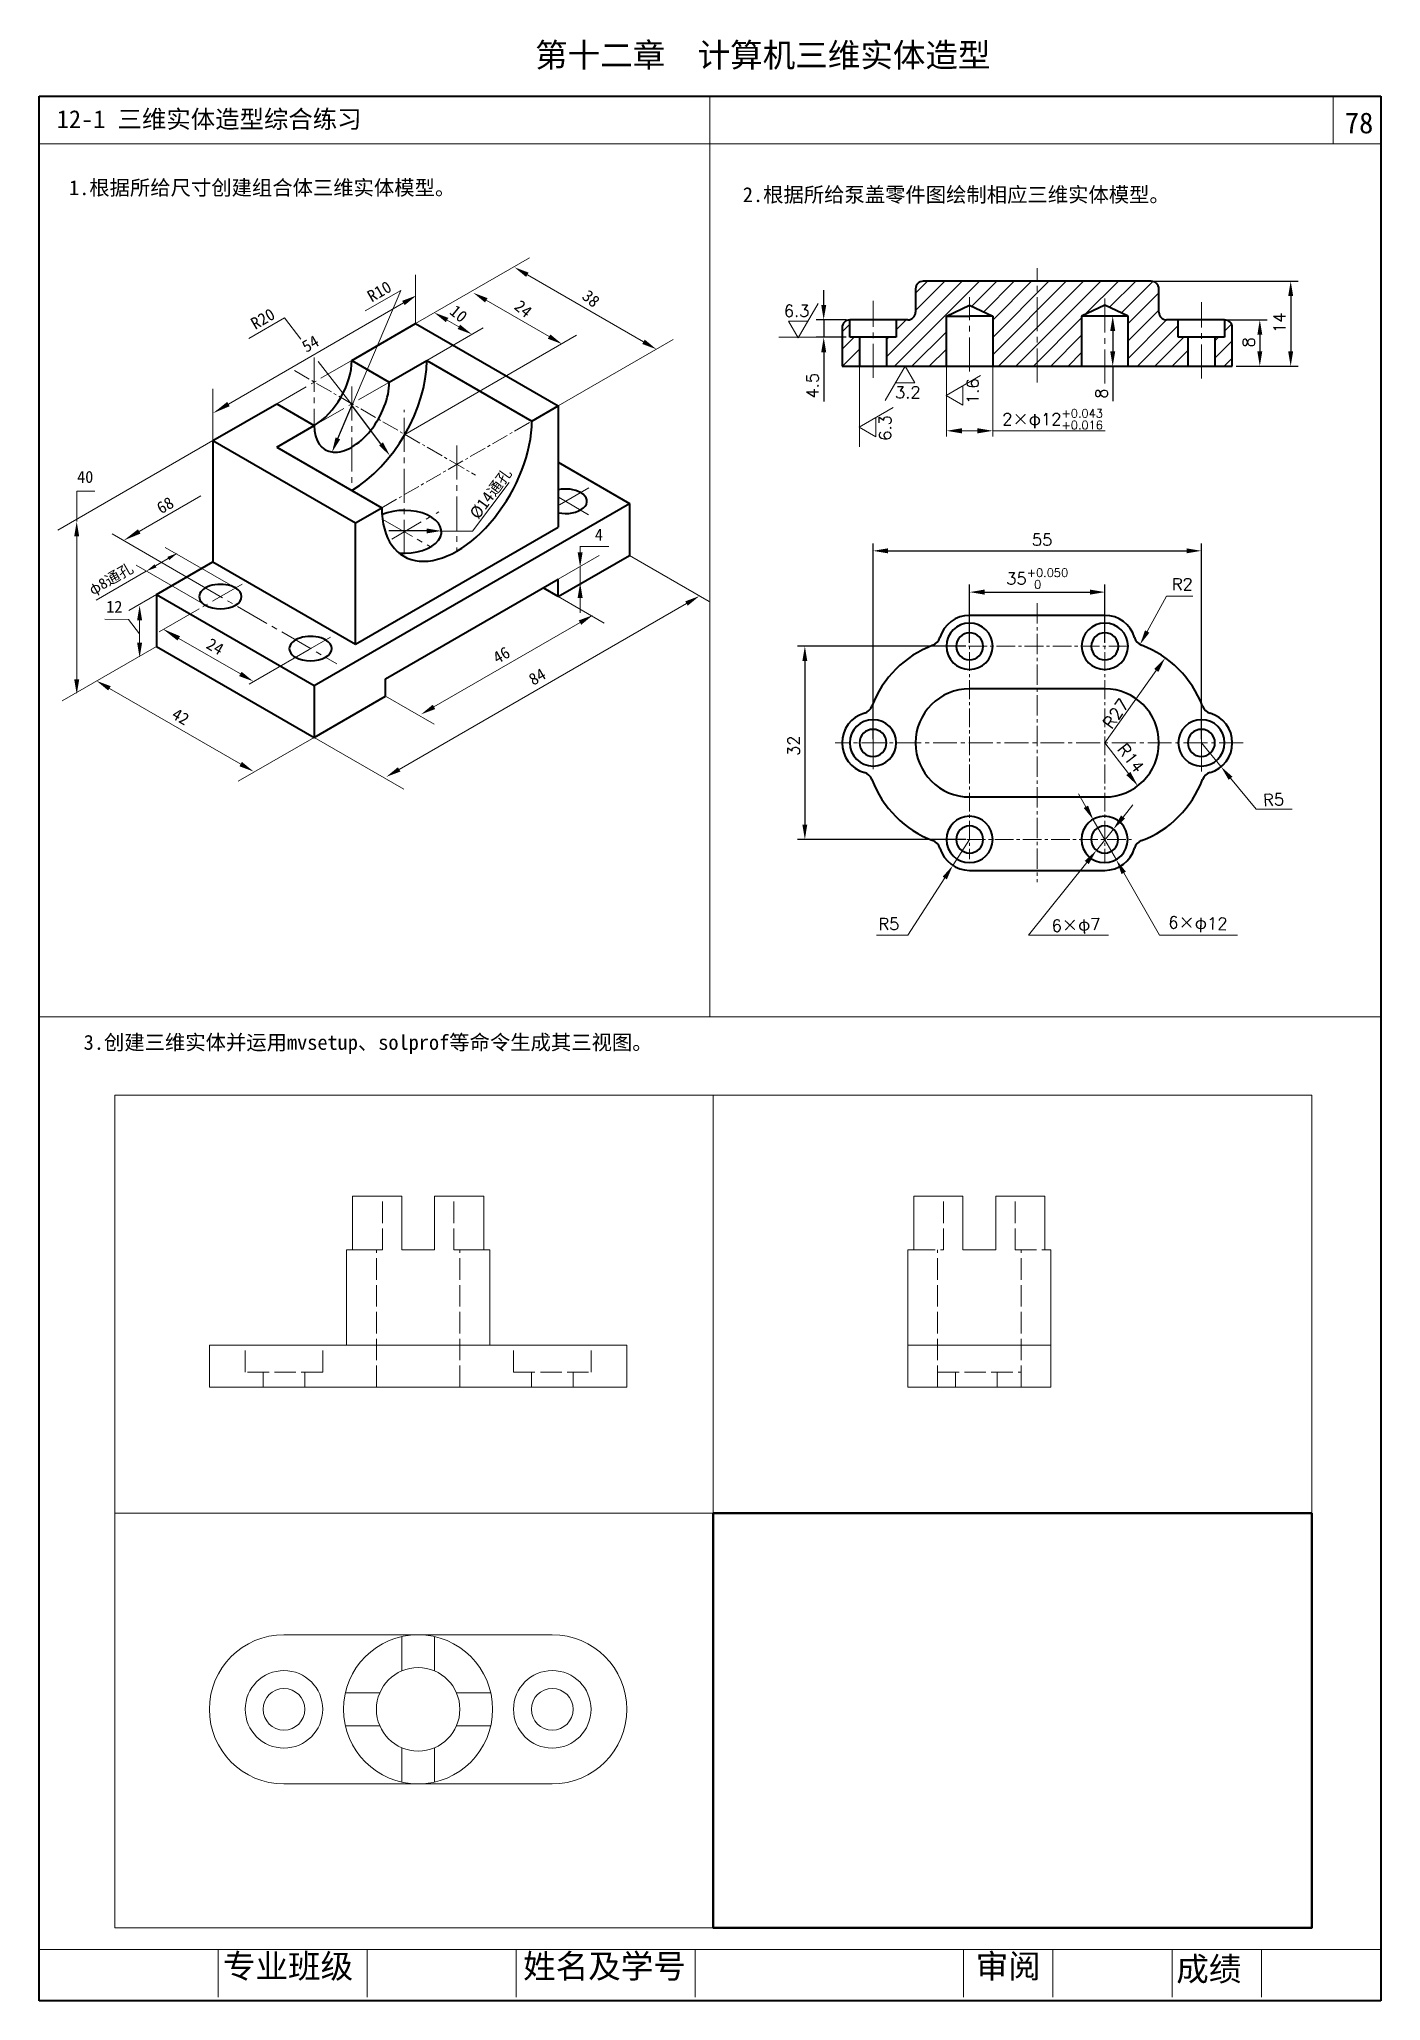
# Model space of a CAD drawing. Header units: millimetres. Extents: x -221 to 4, y -59 to 270.
import ezdxf

# ---------------------------------------------------------------- set-up
doc = ezdxf.new("R2010")
doc.units = ezdxf.units.MM
doc.header["$LTSCALE"] = 0.3
doc.linetypes.add('ACAD_ISO02W100', pattern=[15, 12, -3])
doc.linetypes.add('CENTER2', pattern=[28.575, 19.05, -3.175, 3.175, -3.175])
doc.layers.get('0').update_dxf_attribs({"lineweight": 40})
for name, color, linetype, lineweight in [('中心线', 7, 'CENTER2', 15), ('剖面线', 7, 'Continuous', 20), ('实体', 7, 'Continuous', 40), ('标注', 7, 'Continuous', 15), ('点画线', 7, 'CENTER2', 15), ('粗实线', 7, 'Continuous', 40), ('粗线', 7, 'Continuous', 40), ('细实线', 7, 'Continuous', 20), ('细线', 7, 'Continuous', 13), ('虚线', 7, 'ACAD_ISO02W100', 15)]:
    doc.layers.add(name, color=color, linetype=linetype, lineweight=lineweight)
doc.styles.get("Standard").update_dxf_attribs({"font": 'SIMFANG.TTF'})
doc.styles.add('样式 1', font='SIMFANG.TTF', dxfattribs={"height": 3.5})
doc.dimstyles.new('ISO-25', dxfattribs={"dimtxt": 2.5, "dimasz": 2.5, "dimexe": 1.25, "dimexo": 0.625, "dimtad": 1, "dimdec": 0, "dimtxsty": 'Standard', "dimcen": 2.5, "dimadec": 0, "dimazin": 0, "dimtfac": 1, "dimtdec": 0, "dimtmove": 0, "dimatfit": 3, "dimfxl": 0, "dimarcsym": 0})
doc.dimstyles.new('R', dxfattribs={"dimtxt": 2, "dimasz": 2.5, "dimexe": 1.25, "dimexo": 0.625, "dimtad": 1, "dimtxsty": 'Standard', "dimblk2": 'NONE', "dimsah": 1, "dimcen": 2.5, "dimse1": 1, "dimse2": 1, "dimadec": 0, "dimazin": 0, "dimtfac": 1, "dimtmove": 0, "dimatfit": 3, "dimfxl": 0, "dimarcsym": 0})

# ---------------------------------------------------------------- blocks, each defined once
blk = doc.blocks.new('*D7')
at = {"layer": 'Defpoints', "color": 0}
for p in [(-168.79, 208.5), (-168.79, 208.5), (-172.23, 200.41)]:
    blk.add_point(p, dxfattribs=at)
at = {"layer": '标注', "color": 0, "lineweight": -2}
blk.add_line((-171.25, 202.71), (-168.79, 208.5), dxfattribs=at)
at = {"layer": '标注', "color": 0}
blk.add_solid([(-171.64, 202.88), (-170.87, 202.55), (-172.23, 200.41)], dxfattribs=at)
blk = doc.blocks.new('_None')
blk = doc.blocks.new('*D8')
at = {"layer": 'Defpoints', "color": 0}
for p in [(-168.94, 208.36), (-168.88, 208.41), (-162.46, 199.86)]:
    blk.add_point(p, dxfattribs=at)
at = {"layer": '标注', "color": 0, "lineweight": -2}
blk.add_line((-164.02, 201.81), (-168.94, 208.36), dxfattribs=at)
at = {"layer": '标注', "color": 0}
blk.add_solid([(-163.69, 202.06), (-164.35, 201.56), (-162.52, 199.81)], dxfattribs=at)
blk = doc.blocks.new('*D9')
at = {"layer": 'Defpoints', "color": 0}
for p in [(-162.73, 187.57), (-153.88, 187.57), (-162.73, 187.2)]:
    blk.add_point(p, dxfattribs=at)
at = {"layer": '标注', "color": 0, "lineweight": -2}
blk.add_line((-156.38, 187.2), (-162.73, 187.2), dxfattribs=at)
at = {"layer": '标注', "color": 0}
blk.add_solid([(-156.38, 187.61), (-156.38, 186.78), (-153.88, 187.2)], dxfattribs=at)
blk = doc.blocks.new('*D38')
at = {"layer": 'Defpoints', "color": 0}
for p in [(-46.51, 223.24), (-46.51, 214.81), (-41.3, 214.81)]:
    blk.add_point(p, dxfattribs=at)
at = {"layer": '细实线', "color": 0, "lineweight": -2}
for p, q in [((-45.88, 223.24), (-40.05, 223.24)), ((-41.3, 220.74), (-41.3, 217.31)), ((-45.88, 214.81), (-40.05, 214.81)), ((-41.3, 214.81), (-41.3, 208.94))]:
    blk.add_line(p, q, dxfattribs=at)
at = {"layer": '细实线', "color": 0}
for points in [[(-41.71, 220.74), (-40.88, 220.74), (-41.3, 223.24)], [(-41.71, 217.31), (-40.88, 217.31), (-41.3, 214.81)]]:
    blk.add_solid(points, dxfattribs=at)
at = {"layer": '细实线', "color": 0, "insert": (-43.17, 210.23), "char_height": 2.5, "attachment_point": 5, "rotation": 90}
blk.add_mtext('{\\Ftxt.shx|c0;\\H0.8x;8}', dxfattribs=at)
blk = doc.blocks.new('*D41')
at = {"layer": 'Defpoints', "color": 0}
for p in [(-26.42, 183.86), (-81.5, 151.66), (-26.42, 151.66)]:
    blk.add_point(p, dxfattribs=at)
at = {"layer": '细实线', "color": 0, "lineweight": -2}
for p, q in [((-81.5, 152.28), (-81.5, 185.11)), ((-26.42, 152.28), (-26.42, 185.11)), ((-79, 183.86), (-28.92, 183.86))]:
    blk.add_line(p, q, dxfattribs=at)
at = {"layer": '细实线', "color": 0}
for points in [[(-79, 184.28), (-79, 183.45), (-81.5, 183.86)], [(-28.92, 184.28), (-28.92, 183.45), (-26.42, 183.86)]]:
    blk.add_solid(points, dxfattribs=at)
at = {"layer": '细实线', "color": 0, "insert": (-53.13, 185.74), "char_height": 2.5, "attachment_point": 5}
blk.add_mtext('{\\Ftxt.shx|c0;\\H0.8x;55}', dxfattribs=at)
blk = doc.blocks.new('*D42')
at = {"layer": 'Defpoints', "color": 0}
for p in [(-42.62, 176.94), (-65.3, 167.86), (-42.62, 167.86)]:
    blk.add_point(p, dxfattribs=at)
at = {"layer": '细实线', "color": 0, "lineweight": -2}
for p, q in [((-65.3, 168.48), (-65.3, 178.19)), ((-42.62, 168.48), (-42.62, 178.19)), ((-62.8, 176.94), (-45.12, 176.94))]:
    blk.add_line(p, q, dxfattribs=at)
at = {"layer": '细实线', "color": 0}
for points in [[(-62.8, 177.36), (-62.8, 176.52), (-65.3, 176.94)], [(-45.12, 177.36), (-45.12, 176.52), (-42.62, 176.94)]]:
    blk.add_solid(points, dxfattribs=at)
at = {"layer": '细实线', "color": 0, "insert": (-53.96, 179.21), "char_height": 2.5, "attachment_point": 5}
blk.add_mtext('\\A1;{\\Ftxt.shx|c0;\\H0.8x;35\\H0.7x;\\S+0.050^  0;} ', dxfattribs=at)
blk = doc.blocks.new('*D35')
at = {"layer": 'Defpoints', "color": 0}
for p in [(-65.3, 167.86), (-92.93, 135.46), (-65.3, 135.46)]:
    blk.add_point(p, dxfattribs=at)
at = {"layer": '细实线', "color": 0, "lineweight": -2}
for p, q in [((-65.93, 167.86), (-94.18, 167.86)), ((-92.93, 165.36), (-92.93, 137.96)), ((-65.93, 135.46), (-94.18, 135.46))]:
    blk.add_line(p, q, dxfattribs=at)
at = {"layer": '细实线', "color": 0}
for points in [[(-93.35, 165.36), (-92.52, 165.36), (-92.93, 167.86)], [(-93.35, 137.96), (-92.52, 137.96), (-92.93, 135.46)]]:
    blk.add_solid(points, dxfattribs=at)
at = {"layer": '细实线', "color": 0, "insert": (-94.81, 151.18), "char_height": 2.5, "attachment_point": 5, "rotation": 90}
blk.add_mtext('{\\Ftxt.shx|c0;\\H0.8x;32\\H1.25x;}', dxfattribs=at)
blk = doc.blocks.new('*D40')
at = {"layer": 'Defpoints', "color": 0}
for p in [(-85.39, 222.59), (-89.77, 219.67), (-85.39, 219.67)]:
    blk.add_point(p, dxfattribs=at)
at = {"layer": '细实线', "color": 0, "lineweight": -2}
for p, q in [((-89.77, 225.09), (-89.77, 227.59)), ((-86.01, 222.59), (-91.02, 222.59)), ((-89.77, 222.59), (-89.77, 219.67)), ((-86.01, 219.67), (-91.02, 219.67)), ((-89.77, 217.17), (-89.77, 208.92))]:
    blk.add_line(p, q, dxfattribs=at)
at = {"layer": '细实线', "color": 0}
for points in [[(-90.18, 225.09), (-89.35, 225.09), (-89.77, 222.59)], [(-90.18, 217.17), (-89.35, 217.17), (-89.77, 219.67)]]:
    blk.add_solid(points, dxfattribs=at)
at = {"layer": '细实线', "color": 0, "insert": (-91.64, 211.55), "char_height": 2.5, "attachment_point": 5, "rotation": 90}
blk.add_mtext('{\\Ftxt.shx|c0;\\H0.8x;4.5}', dxfattribs=at)
blk = doc.blocks.new('*D39')
at = {"layer": 'Defpoints', "color": 0}
for p in [(-34.84, 229.07), (-18.17, 214.81), (-11.45, 214.81)]:
    blk.add_point(p, dxfattribs=at)
at = {"layer": '细实线', "color": 0, "lineweight": -2}
for p, q in [((-34.22, 229.07), (-10.2, 229.07)), ((-11.45, 226.57), (-11.45, 217.31)), ((-17.54, 214.81), (-10.2, 214.81))]:
    blk.add_line(p, q, dxfattribs=at)
at = {"layer": '细实线', "color": 0}
for points in [[(-11.87, 226.57), (-11.03, 226.57), (-11.45, 229.07)], [(-11.87, 217.31), (-11.03, 217.31), (-11.45, 214.81)]]:
    blk.add_solid(points, dxfattribs=at)
at = {"layer": '细实线', "color": 0, "insert": (-13.32, 222.1), "char_height": 2.5, "attachment_point": 5, "rotation": 90}
blk.add_mtext('{\\Ftxt.shx|c0;\\H0.8x;14}', dxfattribs=at)
blk = doc.blocks.new('*D37')
at = {"layer": 'Defpoints', "color": 0}
for p in [(-22.53, 222.59), (-21.24, 214.81), (-16.63, 214.81)]:
    blk.add_point(p, dxfattribs=at)
at = {"layer": '细实线', "color": 0, "lineweight": -2}
for p, q in [((-21.91, 222.59), (-15.38, 222.59)), ((-16.63, 220.09), (-16.63, 217.31)), ((-20.61, 214.81), (-15.38, 214.81))]:
    blk.add_line(p, q, dxfattribs=at)
at = {"layer": '细实线', "color": 0}
for points in [[(-17.04, 220.09), (-16.21, 220.09), (-16.63, 222.59)], [(-17.04, 217.31), (-16.21, 217.31), (-16.63, 214.81)]]:
    blk.add_solid(points, dxfattribs=at)
at = {"layer": '细实线', "color": 0, "insert": (-18.5, 218.83), "char_height": 2.5, "attachment_point": 5, "rotation": 90}
blk.add_mtext('{\\Ftxt.shx|c0;\\H0.8x;8}', dxfattribs=at)

msp = doc.modelspace()

# ---------------------------------------------------------------- hatches: boundary and pattern name
at = {"layer": '细实线'}
h = msp.add_hatch(dxfattribs=at)
h.set_pattern_fill('ANSI31', color=256, scale=0.648, style=0)
h.set_pattern_definition([(45, (-164.1204, 253.6931), (-1.454801, 1.454801), [])])
h.paths.add_polyline_path([(-21.236, 214.813), (-21.236, 222.589), (-22.532, 222.589), (-22.532, 219.673), (-24.152, 219.673), (-24.152, 214.813)])
h.paths.add_polyline_path([(-28.688, 214.813), (-28.688, 219.673), (-30.308, 219.673), (-30.308, 222.589), (-33.548, 222.589), (-33.548, 229.069), (-53.96, 229.069), (-53.96, 214.813), (-46.508, 214.813), (-46.508, 223.237), (-42.62, 225.081), (-38.732, 223.237), (-38.732, 214.813)])
h.paths.add_polyline_path([(-53.96, 214.813), (-53.96, 229.069), (-74.372, 229.069), (-74.372, 222.589), (-77.612, 222.589), (-77.612, 219.673), (-79.232, 219.673), (-79.232, 214.813), (-69.188, 214.813), (-69.188, 223.237), (-65.3, 225.081), (-61.412, 223.237), (-61.412, 214.813)])
h.paths.add_polyline_path([(-83.768, 214.813), (-83.768, 219.673), (-85.388, 219.673), (-85.388, 222.589), (-86.684, 222.589), (-86.684, 214.813)])

# ---------------------------------------------------------------- linework, layer by layer
for p, q in [((-221.34, -59.292), (-221.34, 260.089)), ((-221.34, 260.089), (3.66, 260.089)), ((3.66, 260.089), (3.66, -59.292)), ((3.66, -59.292), (-221.34, -59.292))]:
    msp.add_line(p, q)
at = {"layer": '中心线'}
for p, q in [((-181.507, 208.527), (-168.919, 215.795)), ((-175.213, 216.264), (-175.213, 204.893)), ((-175.213, 204.893), (-162.625, 212.161)), ((-168.919, 211.434), (-168.919, 194.309)), ((-160.108, 183.331), (-160.108, 207.482)), ((-151.296, 201.554), (-151.296, 183.818)), ((-134.086, 191.574), (-129.154, 194.421)), ((-134.153, 192.815), (-128.68, 189.587)), ((-163.703, 189.129), (-155.702, 184.509)), ((-162.204, 185.842), (-154.344, 190.381)), ((-195.525, 178.83), (-171.449, 164.929)), ((-187.328, 178.277), (-194.504, 174.134)), ((-172.509, 169.39), (-179.64, 165.273))]:
    msp.add_line(p, q, dxfattribs=at)
at = {"layer": '中心线', "ltscale": 0.5}
for p, q in [((-178.533, 214.078), (-148.181, 196.554)), ((-163.884, 191.085), (-138.709, 205.62))]:
    msp.add_line(p, q, dxfattribs=at)
at = {"layer": '剖面线'}
for p, q in [((-108.84, 260.089), (-108.84, 105.708)), ((-215.053, 188.781), (-215.053, 193.847)), ((-215.053, 193.847), (-212.012, 193.847)), ((-32.267, 176.264), (-27.835, 176.264)), ((-17.264, 140.532), (-11.19, 140.532)), ((-80.92, 119.401), (-75.647, 119.401)), ((-55.4, 119.401), (-42.021, 119.401)), ((-33.462, 119.401), (-20.363, 119.401)), ((-168.791, 75.633), (-160.541, 75.633)), ((-168.791, 66.633), (-168.791, 75.633)), ((-160.541, 66.633), (-160.541, 75.633)), ((-155.041, 75.633), (-146.791, 75.633)), ((-155.041, 66.633), (-155.041, 75.633)), ((-146.791, 66.633), (-146.791, 75.633)), ((-74.673, 75.633), (-66.423, 75.633)), ((-74.673, 66.633), (-74.673, 75.633)), ((-66.423, 66.633), (-66.423, 75.633)), ((-60.923, 66.633), (-60.923, 75.633)), ((-60.923, 75.633), (-52.673, 75.633)), ((-52.673, 66.633), (-52.673, 75.633)), ((-169.791, 50.633), (-169.791, 66.633)), ((-169.791, 66.633), (-168.791, 66.633)), ((-168.791, 66.633), (-163.791, 66.633)), ((-160.541, 66.633), (-155.041, 66.633)), ((-151.791, 66.633), (-146.791, 66.633)), ((-146.791, 66.633), (-145.791, 66.633)), ((-145.791, 50.633), (-145.791, 66.633)), ((-75.673, 43.633), (-75.673, 66.633)), ((-75.673, 66.633), (-74.673, 66.633)), ((-66.423, 66.633), (-60.923, 66.633)), ((-52.673, 66.633), (-51.673, 66.633)), ((-51.673, 43.633), (-51.673, 66.633)), ((-192.791, 50.633), (-122.791, 50.633)), ((-192.791, 43.633), (-192.791, 50.633)), ((-122.791, 43.633), (-122.791, 50.633)), ((-75.673, 50.633), (-51.673, 50.633)), ((-192.791, 43.633), (-122.791, 43.633)), ((-75.673, 43.633), (-51.673, 43.633)), ((-180.291, 2.084), (-135.291, 2.084)), ((-160.541, -3.979), (-160.541, 1.777)), ((-155.041, -3.979), (-155.041, 1.777)), ((-169.984, -7.666), (-164.228, -7.666)), ((-151.353, -7.666), (-145.597, -7.666)), ((-169.984, -13.166), (-164.228, -13.166)), ((-151.353, -13.166), (-145.597, -13.166)), ((-160.541, -22.61), (-160.541, -16.854)), ((-155.041, -22.61), (-155.041, -16.854)), ((-180.291, -22.916), (-135.291, -22.916))]:
    msp.add_line(p, q, dxfattribs=at)
for centre, radius in [((-157.791, -10.416), 12.5), ((-180.291, -10.416), 6.5), ((-157.791, -10.416), 7), ((-135.291, -10.416), 6.5), ((-180.291, -10.416), 3.5), ((-135.291, -10.416), 3.5)]:
    msp.add_circle(centre, radius, dxfattribs=at)
for centre, start, end in [((-180.291, -10.416), 90, 270), ((-135.291, -10.416), 270, 90)]:
    msp.add_arc(centre, 12.5, start, end, dxfattribs=at)
at = {"layer": '实体'}
for p, q in [((-168.919, 215.795), (-158.22, 221.972)), ((-158.22, 221.972), (-134.303, 208.164)), ((-168.919, 215.795), (-162.625, 212.161)), ((-162.625, 212.161), (-156.331, 215.795)), ((-156.331, 215.795), (-138.709, 205.62)), ((-192.206, 202.35), (-181.507, 208.527)), ((-181.507, 208.527), (-175.213, 204.893)), ((-138.709, 205.62), (-134.303, 208.164)), ((-134.303, 208.164), (-134.303, 187.815)), ((-181.507, 201.26), (-175.213, 204.893)), ((-192.206, 202.35), (-168.29, 188.541)), ((-192.206, 202.35), (-192.206, 182.001)), ((-181.507, 201.26), (-163.884, 191.085)), ((-134.303, 198.716), (-122.345, 191.812)), ((-175.213, 161.288), (-122.345, 191.812)), ((-168.29, 188.541), (-163.884, 191.085)), ((-122.345, 191.812), (-122.345, 183.091)), ((-168.29, 168.192), (-168.29, 188.541)), ((-168.29, 168.192), (-134.303, 187.815)), ((-201.647, 176.55), (-192.206, 182.001)), ((-192.206, 182.001), (-168.29, 168.192)), ((-134.303, 176.187), (-122.345, 183.091)), ((-163.255, 162.378), (-134.303, 179.094)), ((-134.303, 176.187), (-136.821, 177.64)), ((-134.303, 176.187), (-134.303, 179.094)), ((-201.647, 176.55), (-201.647, 167.829)), ((-201.647, 176.55), (-175.213, 161.288)), ((-42.62, 173.04), (-65.3, 173.04)), ((-201.647, 167.829), (-175.213, 152.567)), ((-175.213, 161.288), (-175.213, 152.567)), ((-163.255, 159.471), (-163.255, 162.378)), ((-175.213, 152.567), (-163.255, 159.471)), ((-65.3, 130.272), (-42.62, 130.272))]:
    msp.add_line(p, q, dxfattribs=at)
for centre, radius, start, end in [((-65.3, 167.856), 5.184, 90, 163.7398), ((-42.62, 167.856), 3.888, 270, 180), ((-42.62, 167.856), 5.184, 16.2602, 90), ((-65.3, 151.656), 17.496, 110.60969, 159.39031), ((-72.143, 169.851), 1.944, 290.60969, 343.7398), ((-42.62, 167.856), 3.888, 180, 270), ((-35.778, 169.851), 1.944, 196.2602, 249.39031), ((-42.62, 151.656), 17.496, 20.60969, 69.39031), ((-81.5, 151.656), 5.184, 106.2602, 253.7398), ((-83.496, 158.498), 1.944, 286.2602, 339.39031), ((-24.425, 158.498), 1.944, 200.60969, 253.7398), ((-26.42, 151.656), 5.184, 286.2602, 73.7398), ((-83.496, 144.813), 1.944, 20.60969, 73.7398), ((-65.3, 151.656), 17.496, 200.60969, 249.39031), ((-42.62, 151.656), 17.496, 290.60969, 339.39031), ((-24.425, 144.813), 1.944, 106.2602, 159.39031), ((-72.143, 133.46), 1.944, 16.2602, 69.39031), ((-35.778, 133.46), 1.944, 110.60969, 163.7398), ((-65.3, 135.456), 5.184, 196.2602, 270), ((-42.62, 135.456), 5.184, 270, 343.7398)]:
    msp.add_arc(centre, radius, start, end, dxfattribs=at)
for centre, major_axis, start_param, end_param in [((-175.213, 212.161), (-4.45, -7.708), 7.0685835, 8.6393798), ((-168.919, 208.527), (-8.901, -15.417), 0.7853982, 2.3561945), ((-168.919, 208.527), (-4.45, -7.708), 5.4977871, 8.6393798), ((-151.296, 198.353), (-8.901, -15.417), 5.4977871, 8.6393798), ((-133.056, 192.168), (-3.56, 0), 3.9269908, 5.0701804), ((-160.108, 187.053), (-6.231, 0), 1.4268781, 5.3552138), ((-133.044, 192.175), (-3.56, 0), 1.2094292, 3.9269908), ((-190.948, 176.187), (-3.56, 0), 3.9269908, 7.0685835), ((-190.948, 176.187), (-3.56, 0), 0.7853982, 3.9269908), ((-175.842, 167.466), (-3.56, 0), 3.9269908, 7.0685835), ((-175.842, 167.466), (-3.56, 0), 0.7853982, 3.9269908)]:
    msp.add_ellipse(centre, major_axis=major_axis, ratio=0.5773503, start_param=start_param, end_param=end_param, dxfattribs=at)
at = {"layer": '标注'}
for p, q in [((-158.22, 221.972), (-139.138, 232.989)), ((-168.919, 208.193), (-160.682, 227.542)), ((-160.682, 227.542), (-166.65, 224.096)), ((-158.22, 221.972), (-158.22, 230.175)), ((-139.475, 230.165), (-119.989, 218.915)), ((-189.609, 208.475), (-160.249, 225.426)), ((-146.361, 225.874), (-135.829, 219.794)), ((-180.216, 222.928), (-186.176, 219.487)), ((-177.459, 219.366), (-180.216, 222.928)), ((-156.331, 215.795), (-146.905, 221.237)), ((-152.932, 222.569), (-150.954, 221.428)), ((-160.018, 203.388), (-131.215, 220.018)), ((-134.303, 208.164), (-115.025, 219.294)), ((-168.88, 208.285), (-174.548, 215.606)), ((-192.206, 202.35), (-192.206, 211.055)), ((-192.206, 202.35), (-218.245, 187.316)), ((-148.691, 187.154), (-142.544, 195.342)), ((-204.568, 187.115), (-194.245, 193.075)), ((-215.053, 162.3), (-215.053, 186.281)), ((-195.525, 178.83), (-209.132, 186.686)), ((-188.43, 177.64), (-200.219, 184.447)), ((-153.893, 187.154), (-148.691, 187.154)), ((-130.619, 183.608), (-130.619, 184.575)), ((-193.465, 174.733), (-205.104, 181.453)), ((-199.691, 182.582), (-201.831, 181.346)), ((-134.303, 179.094), (-127.435, 183.059)), ((-130.619, 178.474), (-130.619, 181.108)), ((-122.345, 183.091), (-108.982, 175.376)), ((-203.405, 180.438), (-211.814, 175.583)), ((-201.647, 176.55), (-206.292, 173.869)), ((-160.969, 147.209), (-112.784, 175.028)), ((-134.303, 176.187), (-126.592, 171.735)), ((-130.619, 175.974), (-130.619, 173.474)), ((-204.504, 168.447), (-204.504, 172.229)), ((-194.504, 174.134), (-201.221, 170.256)), ((-155.13, 157.692), (-130.641, 171.83)), ((-201.647, 167.829), (-217.475, 158.691)), ((-197.933, 169.183), (-187.606, 163.221)), ((-176.074, 167.332), (-186.137, 161.522)), ((-209.558, 160.803), (-187.548, 148.096)), ((-163.255, 159.471), (-155.12, 154.775)), ((-175.213, 152.567), (-187.95, 145.214)), ((-175.213, 152.567), (-160.206, 143.903))]:
    msp.add_line(p, q, dxfattribs=at)
for points in [[(-139.266, 230.526), (-139.683, 229.804), (-141.64, 231.415)], [(-146.152, 226.235), (-146.569, 225.514), (-148.526, 227.124)], [(-160.458, 225.787), (-160.041, 225.065), (-158.084, 226.676)], [(-152.724, 222.93), (-153.14, 222.209), (-155.097, 223.819)], [(-150.746, 221.789), (-151.163, 221.067), (-148.789, 220.178)], [(-135.621, 220.155), (-136.038, 219.433), (-133.664, 218.544)], [(-119.781, 219.276), (-120.197, 218.554), (-117.824, 217.665)], [(-189.817, 208.836), (-189.401, 208.114), (-192.193, 206.941)], [(-215.47, 186.281), (-214.636, 186.281), (-215.053, 188.781)], [(-204.776, 187.475), (-204.36, 186.754), (-207.187, 185.595)], [(-201.983, 181.608), (-201.68, 181.084), (-203.405, 180.438)], [(-199.843, 182.844), (-199.54, 182.319), (-198.118, 183.49)], [(-131.036, 183.608), (-130.202, 183.608), (-130.619, 181.108)], [(-131.036, 175.974), (-130.202, 175.974), (-130.619, 178.474)], [(-204.92, 172.229), (-204.087, 172.229), (-204.504, 174.729)], [(-112.993, 175.389), (-112.576, 174.667), (-110.619, 176.278)], [(-130.85, 172.191), (-130.433, 171.469), (-128.476, 173.08)], [(-204.92, 168.447), (-204.087, 168.447), (-204.504, 165.947)], [(-197.724, 169.544), (-198.141, 168.822), (-200.651, 170.783)], [(-215.47, 162.3), (-214.636, 162.3), (-215.053, 159.8)], [(-209.349, 161.164), (-209.766, 160.442), (-211.723, 162.053)], [(-187.398, 163.582), (-187.815, 162.86), (-185.441, 161.971)], [(-155.338, 158.053), (-154.921, 157.331), (-157.295, 156.442)], [(-187.34, 148.457), (-187.757, 147.735), (-185.383, 146.846)], [(-161.177, 147.57), (-160.761, 146.848), (-163.134, 145.959)]]:
    msp.add_solid(points, dxfattribs=at)
at = {"layer": '点画线'}
for p, q in [((-53.96, 212.106), (-53.96, 231.248)), ((-81.5, 212.871), (-81.5, 225.779)), ((-65.3, 213.949), (-65.3, 226.41)), ((-42.62, 211.896), (-42.62, 226.62)), ((-26.42, 212.737), (-26.42, 225.569)), ((-81.5, 147.262), (-81.5, 155.922)), ((-26.42, 146.88), (-26.42, 156.01))]:
    msp.add_line(p, q, dxfattribs=at)
at = {"layer": '点画线', "ltscale": 0.6}
msp.add_line((-53.96, 175.084), (-53.96, 128.285), dxfattribs=at)
at = {"layer": '点画线', "ltscale": 0.55}
for p, q in [((-65.3, 171.583), (-65.3, 132.154)), ((-42.62, 171.583), (-42.62, 131.786)), ((-70.218, 167.856), (-38.531, 167.856)), ((-70.505, 135.456), (-38.163, 135.456))]:
    msp.add_line(p, q, dxfattribs=at)
at = {"layer": '点画线', "ltscale": 0.7}
msp.add_line((-19.419, 151.656), (-87.82, 151.656), dxfattribs=at)
at = {"layer": '粗实线'}
for p, q in [((-74.372, 227.773), (-74.372, 223.885)), ((-34.844, 229.069), (-73.076, 229.069)), ((-33.548, 223.885), (-33.548, 227.773)), ((-69.188, 223.237), (-65.3, 225.081)), ((-65.3, 225.081), (-61.412, 223.237)), ((-42.62, 225.081), (-46.508, 223.237)), ((-38.732, 223.237), (-42.62, 225.081)), ((-86.684, 221.293), (-86.684, 214.813)), ((-75.668, 222.589), (-85.388, 222.589)), ((-85.388, 219.673), (-85.388, 222.589)), ((-77.612, 222.589), (-77.612, 219.673)), ((-69.188, 214.813), (-69.188, 223.237)), ((-69.188, 223.237), (-65.3, 223.237)), ((-61.412, 223.237), (-65.3, 223.237)), ((-61.412, 223.237), (-61.412, 214.813)), ((-46.508, 223.237), (-46.508, 214.813)), ((-38.732, 223.237), (-46.508, 223.237)), ((-38.732, 214.813), (-38.732, 223.237)), ((-22.532, 222.589), (-32.252, 222.589)), ((-30.308, 219.673), (-30.308, 222.589)), ((-22.532, 222.589), (-22.532, 219.673)), ((-21.236, 214.813), (-21.236, 221.293)), ((-81.5, 219.673), (-85.388, 219.673)), ((-83.768, 219.673), (-83.768, 214.813)), ((-77.612, 219.673), (-81.5, 219.673)), ((-79.232, 219.673), (-79.232, 214.813)), ((-26.42, 219.673), (-30.308, 219.673)), ((-28.688, 219.673), (-28.688, 214.813)), ((-22.532, 219.673), (-26.42, 219.673)), ((-24.152, 219.673), (-24.152, 214.813)), ((-86.684, 214.813), (-21.236, 214.813))]:
    msp.add_line(p, q, dxfattribs=at)
for centre, radius, start, end in [((-73.076, 227.773), 1.296, 90, 180), ((-34.844, 227.773), 1.296, 0, 90), ((-75.668, 223.885), 1.296, 270, 0), ((-32.252, 223.885), 1.296, 180, 270), ((-85.388, 221.293), 1.296, 90, 180), ((-22.532, 221.293), 1.296, 0, 90), ((-65.3, 167.856), 3.888, 270, 180), ((-65.3, 167.856), 3.888, 180, 270), ((-65.3, 167.856), 2.268, 270, 180), ((-65.3, 167.856), 2.268, 180, 270), ((-42.62, 167.856), 2.268, 270, 180), ((-42.62, 167.856), 2.268, 180, 270), ((-81.5, 151.656), 3.888, 270, 180), ((-26.42, 151.656), 3.888, 270, 180), ((-81.5, 151.656), 3.888, 180, 270), ((-81.5, 151.656), 2.268, 270, 180), ((-81.5, 151.656), 2.268, 180, 270), ((-26.42, 151.656), 3.888, 180, 270), ((-26.42, 151.656), 2.268, 270, 180), ((-26.42, 151.656), 2.268, 180, 270), ((-65.3, 135.456), 3.888, 270, 180), ((-42.655, 135.456), 3.888, 270, 180), ((-65.3, 135.456), 3.888, 180, 270), ((-65.3, 135.456), 2.268, 270, 180), ((-65.3, 135.456), 2.268, 180, 270), ((-42.655, 135.456), 3.888, 180, 270), ((-42.655, 135.456), 2.268, 270, 180), ((-42.655, 135.456), 2.268, 180, 270)]:
    msp.add_arc(centre, radius, start, end, dxfattribs=at)
at = {"layer": '粗线'}
for p, q in [((-42.62, 160.728), (-65.3, 160.728)), ((-65.3, 142.584), (-42.62, 142.584))]:
    msp.add_line(p, q, dxfattribs=at)
for centre, start, end in [((-65.3, 151.656), 90, 270), ((-42.62, 151.656), 270, 90)]:
    msp.add_arc(centre, 9.072, start, end, dxfattribs=at)
at = {"layer": '细实线'}
for p, q in [((-94.039, 219.587), (-90.711, 225.328)), ((-92.414, 222.401), (-95.663, 222.401)), ((-95.663, 222.401), (-94.039, 219.587)), ((-88.053, 219.673), (-97.317, 219.673)), ((-83.768, 214.813), (-83.768, 201.319)), ((-76.124, 214.834), (-79.452, 209.094)), ((-74.5, 212.021), (-76.124, 214.834)), ((-69.188, 214.813), (-69.188, 203.02)), ((-61.412, 214.813), (-61.412, 203.02)), ((-77.749, 212.021), (-74.5, 212.021)), ((-69.229, 209.921), (-63.489, 213.249)), ((-66.416, 211.545), (-66.416, 208.296)), ((-83.839, 204.593), (-78.098, 207.921)), ((-66.416, 208.296), (-69.229, 209.921)), ((-81.026, 202.969), (-83.839, 204.593)), ((-81.026, 206.218), (-81.026, 202.969)), ((-66.596, 203.992), (-64.004, 203.992)), ((-61.412, 203.992), (-42.536, 203.992)), ((-32.267, 176.264), (-35.511, 170.339)), ((-42.62, 151.656), (-38.671, 146.518)), ((-26.42, 151.656), (-23.126, 147.653)), ((-17.264, 140.532), (-21.537, 145.723)), ((-45.794, 140.939), (-47.037, 143.109)), ((-44.552, 138.77), (-40.689, 132.022)), ((-65.3, 135.456), (-68.109, 131.098)), ((-75.647, 119.401), (-69.463, 128.997)), ((-33.462, 119.401), (-39.446, 129.852))]:
    msp.add_line(p, q, dxfattribs=at)
at = {"layer": '细实线', "ltscale": 0.5}
for p, q in [((-42.595, 151.68), (-33.989, 163.806)), ((-39.567, 139.219), (-37.949, 141.245)), ((-41.184, 137.194), (-44.033, 133.627)), ((-45.651, 131.601), (-55.4, 119.401))]:
    msp.add_line(p, q, dxfattribs=at)
at = {"layer": '细实线'}
for points in [[(-66.596, 204.424), (-66.596, 203.56), (-69.188, 203.992)], [(-64.004, 204.424), (-64.004, 203.56), (-61.412, 203.992)], [(-35.876, 170.539), (-35.145, 170.139), (-36.711, 168.146)], [(-38.329, 146.781), (-39.014, 146.255), (-37.092, 144.463)], [(-21.215, 145.988), (-21.858, 145.458), (-23.126, 147.653)], [(-45.433, 141.146), (-46.156, 140.732), (-44.552, 138.77)], [(-39.085, 130.059), (-39.808, 129.645), (-40.689, 132.022)], [(-69.813, 129.222), (-69.113, 128.771), (-68.109, 131.098)]]:
    msp.add_solid(points, dxfattribs=at)
at = {"layer": '细实线', "ltscale": 0.5}
for points in [[(-33.636, 163.555), (-34.341, 164.056), (-32.487, 165.919)], [(-39.229, 138.95), (-39.904, 139.489), (-41.184, 137.194)], [(-45.313, 131.332), (-45.988, 131.871), (-44.033, 133.627)]]:
    msp.add_solid(points, dxfattribs=at)
at = {"layer": '细线'}
for p, q in [((-4.34, 252.089), (-4.34, 260.089)), ((-221.34, 252.089), (3.66, 252.089)), ((-130.67, 184.575), (-125.813, 184.575)), ((-206.38, 172.368), (-210.314, 172.402)), ((-204.543, 169.939), (-206.38, 172.368)), ((-221.34, 105.708), (3.66, 105.708)), ((-108.288, 92.591), (-108.288, -47.078)), ((-7.93, 22.495), (-208.646, 22.495)), ((-221.34, -50.667), (3.66, -50.667)), ((-191.34, -58.667), (-191.34, -50.667)), ((-166.34, -58.667), (-166.34, -50.667)), ((-141.34, -58.667), (-141.34, -50.667)), ((-111.34, -58.667), (-111.34, -50.667)), ((-66.34, -58.667), (-66.34, -50.667)), ((-51.34, -58.667), (-51.34, -50.667)), ((-31.34, -58.667), (-31.34, -50.667)), ((-16.34, -58.667), (-16.34, -50.667))]:
    msp.add_line(p, q, dxfattribs=at)
msp.add_lwpolyline([(-7.93, 92.591), (-7.93, -47.078), (-208.646, -47.078), (-208.646, 92.591)], close=True, dxfattribs=at)
at = {"layer": '细线', "lineweight": 50}
msp.add_lwpolyline([(-7.93, 22.495), (-7.93, -47.078), (-108.288, -47.078), (-108.288, 22.495)], close=True, dxfattribs=at)
at = {"layer": '虚线'}
for p, q in [((-163.791, 66.633), (-163.791, 75.633)), ((-151.791, 66.633), (-151.791, 75.633)), ((-69.673, 66.633), (-69.673, 75.633)), ((-57.673, 66.633), (-57.673, 75.633)), ((-164.791, 43.633), (-164.791, 66.633)), ((-150.791, 43.633), (-150.791, 66.633)), ((-74.673, 66.633), (-69.673, 66.633)), ((-70.673, 43.633), (-70.673, 66.633)), ((-57.673, 66.633), (-52.673, 66.633)), ((-56.673, 43.633), (-56.673, 66.633)), ((-186.791, 46.133), (-186.791, 50.633)), ((-173.791, 46.133), (-173.791, 50.633)), ((-141.791, 46.133), (-141.791, 50.633)), ((-128.791, 46.133), (-128.791, 50.633)), ((-173.791, 46.133), (-186.791, 46.133)), ((-183.791, 43.633), (-183.791, 46.133)), ((-176.791, 43.633), (-176.791, 46.133)), ((-141.791, 46.133), (-128.791, 46.133)), ((-138.791, 43.633), (-138.791, 46.133)), ((-131.791, 43.633), (-131.791, 46.133)), ((-70.673, 46.133), (-56.673, 46.133)), ((-67.673, 43.633), (-67.673, 46.133)), ((-60.673, 43.633), (-60.673, 46.133))]:
    msp.add_line(p, q, dxfattribs=at)

# ---------------------------------------------------------------- texts
at = {"layer": '标注', "attachment_point": 5}
for s, insert, char_height, rotation in [('R10', (-164.296, 227.355), 2, 30), ('38', (-128.794, 226.164), 2, 320), ('R20', (-183.841, 222.77), 2, 30), ('10', (-151.006, 223.622), 2, 320), ('24', (-140.157, 224.458), 2, 320), ('54', (-175.867, 218.574), 2, 30), ('%%C14{\\f宋体|b0|i0|c134|p54;\\H0.9084x;通孔}', (-145.589, 193.453), 2, 54), ('68', (-200.219, 191.502), 2, 30), ('{\\fSimSun|b0|i0|c134|p54;φ}8{\\fSimSun|b0|i0|c134|p54;通孔}', (-209.204, 178.955), 1.81688, 30), ('24', (-191.832, 167.826), 2, 330), ('46', (-143.823, 166.385), 2, 30), ('84', (-137.814, 162.742), 2, 30), ('42', (-197.615, 156.073), 2, 330)]:
    msp.add_mtext(s, dxfattribs=dict(at, insert=insert, char_height=char_height, rotation=rotation))
at = {"layer": '细实线', "char_height": 2, "width": 3.91917, "attachment_point": 1, "style": '样式 1'}
for s, insert in [('{\\Ftxt.shx|c0;6.3}', (-96.458, 225.104)), ('{\\Ftxt.shx|c0;3.2}', (-77.802, 211.439))]:
    msp.add_mtext(s, dxfattribs=dict(at, insert=insert))
at = {"layer": '细实线', "width": 3.91917, "attachment_point": 1, "rotation": 90, "style": '样式 1'}
for s, insert, char_height in [('{\\Ftxt.shx|c0;1.6}', (-65.781, 208.491), 2), ('{\\Ftxt.shx|c0;\\H0.8818x;6.3}', (-80.452, 202.328), 2.268)]:
    msp.add_mtext(s, dxfattribs=dict(at, insert=insert, char_height=char_height))
at = {"layer": '细实线', "insert": (-51.379, 205.929), "char_height": 2, "attachment_point": 5}
msp.add_mtext('\\A1;{\\Ftxt.shx|c0;2}×φ{\\Ftxt.shx|c0;12\\H0.7x;\\S+0.043^ +0.016;}', dxfattribs=at)
at = {"layer": '细实线', "attachment_point": 5}
for s, insert, char_height, rotation in [('{\\Ftxt.shx|c0;\\H0.8x;R2}', (-29.626, 178.243), 2.5, 359.9014), ('{\\Ftxt.shx|c0;\\H0.8818x;R14}', (-38.256, 149.095), 2.268, 307.54824), ('{\\Ftxt.shx|c0;\\H0.8x;R5\\H1.25x;}', (-14.314, 142.126), 2.5, 2.89743), ('{\\Ftxt.shx|c0;\\H0.8x;R5\\H1.25x;}', (-78.838, 121.296), 2.5, 0.92439), ('{\\Ftxt.shx|c0;\\H0.8x;6\\fSimSun|b0|i0|c134|p2;×φ\\Ftxt.shx|c0;12}', (-27.015, 121.177), 2.5, 358.53411)]:
    msp.add_mtext(s, dxfattribs=dict(at, insert=insert, char_height=char_height, rotation=rotation))
at = {"layer": '细实线', "ltscale": 0.5, "char_height": 2, "attachment_point": 5}
for s, insert, rotation in [('{\\Ftxt.shx|c0;R27}', (-40.774, 156.566), 55), ('{\\Ftxt.shx|c0;6\\fSimSun|b0|i0|c134|p2;×φ\\Ftxt.shx|c0;7}', (-47.433, 120.847), 2.43789)]:
    msp.add_mtext(s, dxfattribs=dict(at, insert=insert, rotation=rotation))
at = {"layer": '细线', "attachment_point": 1}
for s, insert, char_height, width in [('{\\fSimHei|b0|i0|c134|p2;第十二章  计算机三维实体造型}', (-138.177, 268.998), 4, 80.9083), ('{\\fSimHei|b0|i0|c134|p2;12-1 三维实体造型综合练习}', (-218.407, 257.757), 3, 117.2589), ('{\\fSimSun|b0|i0|c134|p2;78}', (-2.354, 257.377), 3.5, 7.9756), ('{\\fSimSun|b0|i0|c134|p2;1.根据所给尺寸创建组合体三维实体模型。}', (-216.344, 246.013), 2.5, 110), ('{\\fSimSun|b0|i0|c134|p2;2.根据所给泵盖零件图绘制相应三维实体模型。}', (-103.333, 244.847), 2.5, 110), ('40', (-214.991, 197.26), 2, 3.0273), ('4', (-128.156, 187.563), 2, 4.3686), ('12', (-210.11, 175.482), 2, 3.0273), ('{\\fSimSun|b0|i0|c134|p2;3.创建三维实体并运用mvsetup、solprof等命令生成其三视图。}', (-213.882, 102.687), 2.5, 110), ('专业班级', (-190.521, -51.489), 4, 29.8443), ('姓名及学号', (-140.175, -51.489), 4, 29.8443), ('审阅', (-64.275, -51.488), 4, 13.7378), ('成绩', (-30.641, -51.961), 4, 13.2641)]:
    msp.add_mtext(s, dxfattribs=dict(at, insert=insert, char_height=char_height, width=width))

# ---------------------------------------------------------------- dimensions: what is measured, and where the dimension line sits
at = {"layer": '标注'}
for p1, p2, distance, picture, middle in [((-172.231, 200.413), (-168.788, 208.503), 0, '*D7', (-170.02, 205.608)), ((-162.458, 199.855), (-168.881, 208.41), 0.074, '*D8', (-166.479, 205.087)), ((-153.881, 187.57), (-162.732, 187.57), 0.372, '*D9', (-159.557, 187.198))]:
    dim = msp.add_aligned_dim(p1=p1, p2=p2, distance=distance, text=' ', dimstyle='R', dxfattribs=at)
    dim.commit()
    dim.dimension.update_dxf_attribs({"geometry": picture, "text_midpoint": middle})
at = {"layer": '细实线'}
for base, p1, p2, text, picture, middle in [((-89.768, 219.673), (-85.388, 222.589), (-85.388, 219.673), '{\\Ftxt.shx|c0;\\H0.8x;4.5}', '*D40', (-89.768, 211.548)), ((-11.449, 214.813), (-34.844, 229.069), (-18.167, 214.813), '{\\Ftxt.shx|c0;\\H0.8x;<>}', '*D39', (-11.449, 222.101)), ((-41.295, 214.813), (-46.508, 223.237), (-46.508, 214.813), '{\\Ftxt.shx|c0;\\H0.8x;<>}', '*D38', (-41.295, 210.23)), ((-16.627, 214.813), (-22.532, 222.589), (-21.236, 214.813), '{\\Ftxt.shx|c0;\\H0.8x;<>}', '*D37', (-16.627, 218.834))]:
    dim = msp.add_linear_dim(base=base, p1=p1, p2=p2, angle=270, text=text, dimstyle='ISO-25', dxfattribs=at)
    dim.commit()
    dim.dimension.update_dxf_attribs({"geometry": picture, "text_midpoint": middle, "dimtype": 160})
at = {"layer": '细实线', "ltscale": 0.5}
for base, p1, p2, text, picture, middle in [((-26.42, 183.863), (-81.5, 151.656), (-26.42, 151.656), '{\\Ftxt.shx|c0;\\H0.8x;<>}', '*D41', (-53.125, 183.863)), ((-42.62, 176.941), (-65.3, 167.856), (-42.62, 167.856), '\\A1;{\\Ftxt.shx|c0;\\H0.8x;35\\H0.7x;\\S+0.050^  0;} ', '*D42', (-53.96, 176.941))]:
    dim = msp.add_linear_dim(base=base, p1=p1, p2=p2, text=text, dimstyle='ISO-25', dxfattribs=at)
    dim.commit()
    dim.dimension.update_dxf_attribs({"geometry": picture, "text_midpoint": middle, "dimtype": 160})
dim = msp.add_linear_dim(base=(-92.932, 135.456), p1=(-65.3, 167.856), p2=(-65.3, 135.456), angle=270, text='{\\Ftxt.shx|c0;\\H0.8x;<>\\H1.25x;}', dimstyle='ISO-25', dxfattribs=at)
dim.commit()
dim.dimension.update_dxf_attribs({"geometry": '*D35', "text_midpoint": (-92.932, 151.182), "dimtype": 160})

doc.saveas('drawing.dxf')
